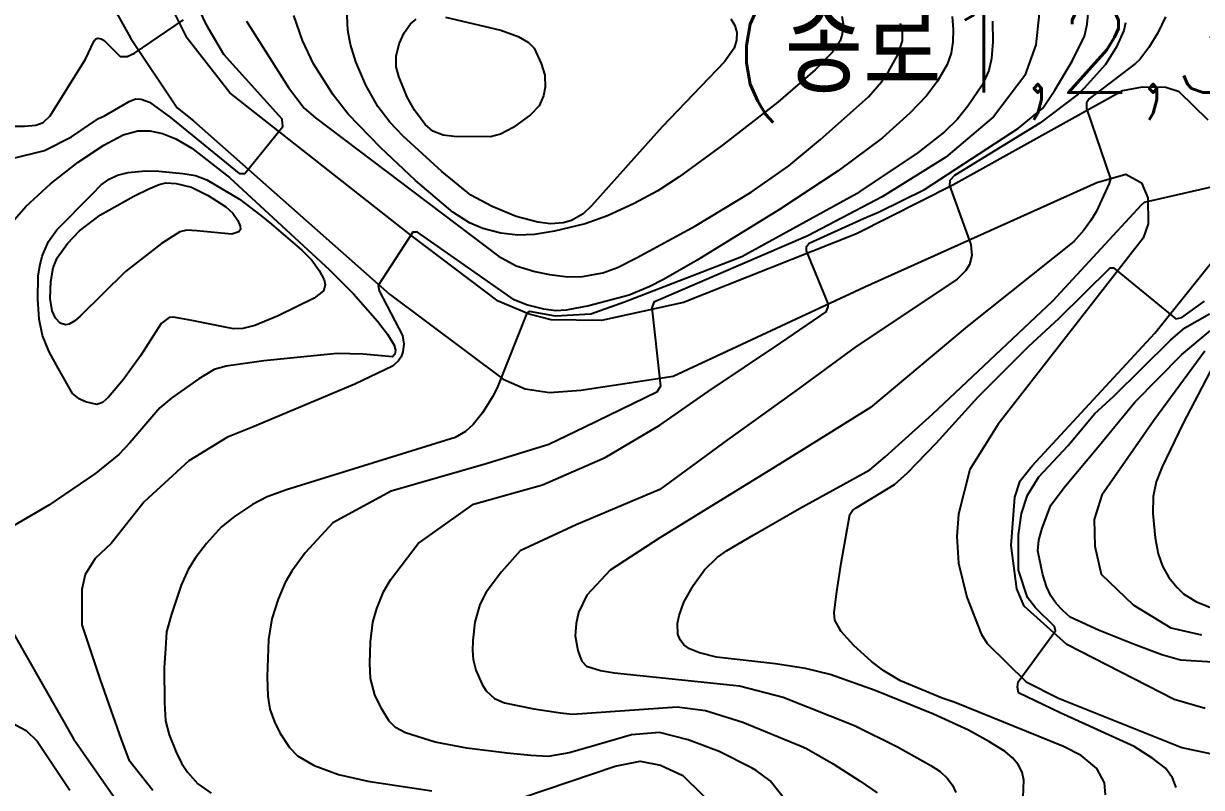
# Model space of a CAD drawing. Header units: feet. Extents: x 197796 to 199821, y 552499 to 555392.
# Drawn here: x 199176.3 to 199281.3, y 554002.6 to 554070.7 of the extents above; entities that cross this region are included whole.
import ezdxf

# ---------------------------------------------------------------- set-up
doc = ezdxf.new("R2010")
doc.units = ezdxf.units.FT
doc.header["$MEASUREMENT"] = 0
for name, color, linetype in [('ADA085', 1, 'CONTINUOUS'), ('CAA001', 7, 'CONTINUOUS'), ('CAA002', 30, 'CONTINUOUS'), ('ZC252', 7, 'CONTINUOUS')]:
    doc.layers.add(name, color=color, linetype=linetype)
doc.styles.add('NGSW', font='ROMANS.shx', dxfattribs={"bigfont": 'NGSW.shx'})

msp = doc.modelspace()

# ---------------------------------------------------------------- linework, layer by layer
at = {"layer": 'ADA085', "color": 255}
for points in [[(199281.96, 554062.12), (199279.35, 554064.64), (199278.17, 554065.03), (199276.05, 554065.05), (199274.31, 554064.73), (199259.17, 554056.3), (199250.57, 554051.96), (199235.14, 554045.85), (199227.83, 554044.23), (199223.35, 554044.29), (199221.38, 554044.8), (199218.63, 554045.98), (199210.82, 554051.86), (199194.69, 554064.54), (199190.87, 554069.41), (199184.06, 554083.05)], [(199179.43, 554080.93), (199185.85, 554069.4), (199189.99, 554063.22), (199191.46, 554062.06), (199208.92, 554046.6), (199219.07, 554039.02), (199221.03, 554038.15), (199223.2, 554037.82), (199225.99, 554038.04), (199234.24, 554039.28), (199251.31, 554047.23), (199272.03, 554056.56), (199274.61, 554057.28), (199275.99, 554056.51), (199276.58, 554055.17), (199276.61, 554052.86), (199276.15, 554051.58), (199263.21, 554035.01), (199260.68, 554030.97), (199259.68, 554026.96), (199259.53, 554024.99), (199259.69, 554022.6), (199260.41, 554019.56), (199261.69, 554016.29), (199262.25, 554015.43), (199265.71, 554012.01), (199268.59, 554010.56), (199279.59, 554006.16), (199288.37, 554004.28)], [(199281.69, 554009.65), (199278.9, 554010.45), (199269.34, 554015.36), (199265.53, 554018.76), (199264.89, 554020.32), (199264.39, 554024.17), (199264.71, 554028.49), (199265.18, 554029.93), (199266.25, 554031.27), (199277.19, 554043.12), (199283.54, 554051.06)]]:
    msp.add_lwpolyline(points, dxfattribs=at)
at = {"layer": 'CAA001', "color": 255}
for points, elevation in [([(199172.48, 554061.57), (199176.38, 554061.56), (199177.39, 554061.65), (199178.03, 554061.91), (199178.67, 554062.48), (199181.8, 554067.55), (199182.58, 554069.18), (199182.74, 554069.36), (199182.9, 554069.42), (199183.22, 554069.36), (199183.49, 554069.2), (199184.9, 554067.78), (199185.53, 554067.78), (199186.19, 554068.08), (199190.57, 554071.05)], 75), ([(199213.92, 554071.29), (199218.86, 554070.14), (199220.39, 554069.56), (199221.34, 554069.03), (199221.83, 554068.53), (199222.46, 554067.16), (199222.79, 554066.13), (199222.82, 554065.05), (199222.66, 554064.27), (199222.27, 554063.38), (199221.51, 554062.57), (199219.95, 554061.44), (199218.83, 554060.86), (199217.95, 554060.62), (199214.69, 554060.66), (199213.73, 554060.76), (199212.79, 554061.13), (199212.1, 554061.72), (199211.15, 554063.01), (199210.51, 554064.17), (199209.77, 554065.99), (199209.52, 554066.85), (199209.53, 554067.82), (199209.79, 554068.9), (199210.23, 554069.88), (199210.81, 554070.69), (199211.32, 554071.11)], 80), ([(199262.72, 554070.94), (199262.75, 554069.1), (199262.61, 554067.59), (199262.38, 554066.52), (199261.78, 554065.22), (199260.51, 554063.35), (199259.57, 554062.16), (199258.44, 554061.07), (199256.08, 554059.23), (199250.89, 554055.73), (199250.65, 554055.58), (199240.34, 554049.93), (199229.9, 554045.87), (199226.9, 554044.81), (199223.72, 554044.63), (199221.41, 554045.04), (199221.18, 554044.9), (199218.6, 554038.39), (199218.17, 554037.51), (199217.22, 554036), (199216.38, 554034.96), (199215.72, 554034.34), (199214.78, 554033.8), (199199.74, 554029.15), (199198.03, 554028.51), (199196.72, 554027.83), (199195.11, 554026.76), (199193.95, 554025.83), (199192.61, 554024.37), (199191.62, 554023.07), (199190.98, 554022.05), (199190.36, 554020.65), (199189.49, 554018.07), (199189.03, 554016.47), (199188.95, 554015), (199188.84, 554013.28), (199188.85, 554010.16), (199188.95, 554008.55), (199189.27, 554007.29), (199189.89, 554005.74), (199190.39, 554004.76), (199190.9, 554003.96), (199191.84, 554002.93), (199193.02, 554002.08)], 75), ([(199265.45, 554001.7), (199265.51, 554003.26), (199265.35, 554003.98), (199265.01, 554004.64), (199264.5, 554005.24), (199263.83, 554005.8), (199262.38, 554006.71), (199260.57, 554007.7), (199257.44, 554009.14), (199252.26, 554011.24), (199248.22, 554012.67), (199246.03, 554013.2), (199243.37, 554013.62), (199238.1, 554014.22), (199236.57, 554014.62), (199235.7, 554014.97), (199235.19, 554015.33), (199234.84, 554015.76), (199234.66, 554016.28), (199234.63, 554017.22), (199234.76, 554017.95), (199235.19, 554019.13), (199236.03, 554020.65), (199237.02, 554022), (199238.15, 554023.11), (199238.98, 554023.69), (199241.36, 554025.1), (199245.49, 554027.47), (199251.76, 554030.93), (199253.15, 554032.08), (199257.35, 554035.89), (199268.1, 554046.01), (199276.01, 554054.55), (199276.27, 554054.79), (199284.07, 554056.59)], 70), ([(199283.15, 554041.63), (199279.7, 554035.02), (199277.84, 554031.18), (199277.32, 554029.85), (199277.05, 554028.54), (199277.02, 554027.02), (199277.22, 554024.86), (199277.49, 554023.44), (199277.88, 554022.34), (199278.43, 554021.33), (199279.17, 554020.42), (199279.76, 554019.88), (199280.86, 554019.19), (199282.74, 554018.4)], 65)]:
    msp.add_lwpolyline(points, dxfattribs=dict(at, elevation=elevation))
at = {"layer": 'CAA002', "color": 255}
for points, elevation in [([(199175.39, 554058.73), (199178.17, 554059.4), (199180.58, 554060.61), (199182.96, 554062.25), (199183.51, 554062.48), (199185.7, 554063.76), (199186.28, 554064), (199186.77, 554063.99), (199187.53, 554063.71), (199189.4, 554062.34), (199195.53, 554057.34), (199196.04, 554057.34), (199199.41, 554061.54), (199199.36, 554062.18), (199196.08, 554065.83), (199194.14, 554067.97), (199192.64, 554070.55), (199191.69, 554072.53)], 76), ([(199259.1, 554071.36), (199259.2, 554070.2), (199259.18, 554069.1), (199259.02, 554068.08), (199258.68, 554067.08), (199257.8, 554065.57), (199256.82, 554064.29), (199255.33, 554062.73), (199252.9, 554060.54), (199248.96, 554057.6), (199243.72, 554054.15), (199236.38, 554049.62), (199233.38, 554047.9), (199232.16, 554047.27), (199230.3, 554046.5), (199226.72, 554045.56), (199224.69, 554045.16), (199223.77, 554045.11), (199222.69, 554045.24), (199221.15, 554045.64), (199220.05, 554046.09), (199211.42, 554052.11), (199211.01, 554052.11), (199207.92, 554047.35), (199208.01, 554046.89), (199210.09, 554042.91), (199210.21, 554042.12), (199210.13, 554041.45), (199209.97, 554041.01), (199209.69, 554040.61), (199209.19, 554040.16), (199205.85, 554038.55), (199196.71, 554034.72), (199194.49, 554033.85), (199191.03, 554031.74), (199187.04, 554028.06), (199184.11, 554024.37), (199182.68, 554023.02), (199181.78, 554021.6), (199181.48, 554020.25), (199181.48, 554017.09), (199183.13, 554012.21), (199185.01, 554006.87), (199185.69, 554005.07), (199187.83, 554002.35)], 76), ([(199266.87, 554071.61), (199266.57, 554068.81), (199265.61, 554066.09), (199262.81, 554062.41), (199258.54, 554058.8), (199252.87, 554055.26), (199246.25, 554051.8), (199232.51, 554045.88), (199232.32, 554045.37), (199233.11, 554038.4), (199232.78, 554037.85), (199226.35, 554034.74), (199223.15, 554033.18), (199217.55, 554031.46), (199209.09, 554029.02), (199203.88, 554026.2), (199201.42, 554023.52), (199200.21, 554021.88), (199199.61, 554020.89), (199199, 554019.38), (199198.44, 554017.65), (199198.13, 554015.8), (199198.01, 554012.47), (199198.07, 554010.73), (199198.27, 554009.59), (199198.67, 554008.46), (199199.14, 554007.46), (199200.01, 554006.18), (199200.72, 554005.41), (199202.21, 554004.57), (199204.38, 554003.77), (199207, 554003.16), (199212.71, 554002.29)], 74), ([(199249.28, 554071.39), (199249.4, 554070.69), (199249.31, 554069.78), (199249.11, 554069.19), (199248.45, 554068.17), (199246.89, 554066.6), (199243.56, 554063.72), (199238.62, 554059.88), (199234.77, 554057.06), (199232.86, 554055.81), (199230.76, 554054.66), (199228.36, 554053.58), (199226.37, 554052.87), (199223.66, 554052.22), (199221.86, 554051.92), (199220.38, 554051.86), (199218.85, 554052.03), (199217.24, 554052.44), (199216.06, 554052.94), (199214.58, 554053.9), (199211.26, 554056.74), (199208.14, 554059.67), (199205.25, 554062.65), (199203.9, 554064.37), (199202.14, 554067.14), (199201.16, 554069.2), (199200.4, 554071.44)], 78), ([(199239.37, 554071.13), (199239.73, 554070.54), (199239.9, 554069.92), (199239.89, 554069.25), (199239.68, 554068.53), (199238.8, 554067.3), (199233.24, 554061.52), (199226.96, 554054.48), (199226.19, 554053.76), (199225.15, 554053.17), (199224.41, 554052.94), (199223.29, 554052.86), (199222.17, 554053), (199220.22, 554053.51), (199218.08, 554054.41), (199216.18, 554055.43), (199213.6, 554057.54), (199210.16, 554060.67), (199208.96, 554061.92), (199207.89, 554063.31), (199206.82, 554065.23), (199205.93, 554067.32), (199205.44, 554068.85), (199205.21, 554070.12), (199205.12, 554072.07)], 79), ([(199244.92, 554000.62), (199242.88, 554003.2), (199241.63, 554004.13), (199241.27, 554004.33), (199238.32, 554005.81), (199235.58, 554006.84), (199233.02, 554007.51), (199230.5, 554007.3), (199226.73, 554006.21), (199224.96, 554005.68), (199223.08, 554005.37), (199221.52, 554005.45), (199219.41, 554005.65), (199215.84, 554006.11), (199213.01, 554006.65), (199210.35, 554007.46), (199209.45, 554007.94), (199208.89, 554008.52), (199208.21, 554009.63), (199207.63, 554010.87), (199207.23, 554012.31), (199207.17, 554013.66), (199207.23, 554015.6), (199207.43, 554017.33), (199207.79, 554018.57), (199208.39, 554020.05), (199209.01, 554021.13), (199211.49, 554024.36), (199216.41, 554027.87), (199222.58, 554029.59), (199228.17, 554032.03), (199233.05, 554034.9), (199237.36, 554037.91), (199243.84, 554042.26), (199247.88, 554045), (199248.06, 554045.45), (199248.06, 554045.77), (199246.13, 554050.45), (199246.13, 554050.84), (199246.37, 554051.14), (199251.2, 554053.35), (199252.59, 554053.94), (199256.65, 554055.91), (199265.03, 554061.38), (199267.19, 554063.19), (199268.27, 554064.78), (199269.81, 554067.36), (199270.93, 554069.59), (199271.14, 554070.67), (199271.27, 554071.91)], 73), ([(199278.13, 554071.32), (199277.45, 554069.9), (199276.66, 554068.59), (199275.85, 554067.53), (199275.48, 554067.17), (199271.32, 554064.01), (199271.11, 554063.66), (199271.11, 554063.16), (199273.24, 554056.88), (199273.13, 554056.46), (199271.95, 554053.92), (199271.49, 554053.16), (199270.87, 554052.31), (199269.96, 554051.3), (199260.46, 554043.72), (199251.83, 554036.48), (199248.1, 554034.18), (199243.08, 554031.03), (199233.04, 554024.86), (199228.6, 554021.99), (199226.54, 554019.74), (199225.8, 554018.2), (199225.58, 554017.23), (199225.5, 554016.12), (199225.73, 554014.82), (199225.91, 554014.31), (199226.08, 554013.87), (199226.51, 554013.41), (199227.74, 554013.04), (199229, 554012.82), (199240.16, 554011.67), (199244.03, 554010.64), (199250.39, 554008.13), (199254.23, 554006.23), (199257.21, 554004.57), (199258.03, 554004.04), (199258.68, 554003.44), (199259.13, 554002.82), (199259.44, 554002.15)], 71), ([(199196.16, 554070.93), (199199.91, 554065.03), (199201.33, 554063.17), (199202.34, 554062.31), (199218.64, 554049.99), (199220.22, 554049.12), (199221.9, 554048.61), (199223.21, 554048.33), (199224.84, 554048.15), (199226.15, 554048.18), (199227.95, 554048.5), (199229.27, 554048.98), (199231.01, 554049.86), (199236.21, 554052.67), (199241.19, 554055.69), (199244.56, 554058.03), (199247.38, 554060.37), (199251.66, 554064.2), (199252.81, 554065.52), (199253.44, 554066.45), (199254.28, 554067.93), (199254.68, 554069.18), (199254.69, 554069.98), (199254.5, 554070.74)], 77), ([(199274.56, 554070.79), (199274.44, 554070.11), (199273.78, 554068.65), (199272.78, 554067.08), (199270.89, 554064.96), (199270.36, 554064.42), (199266.92, 554061.84), (199259.33, 554057.16), (199258.92, 554056.72), (199258.89, 554056.27), (199260.77, 554051.01), (199260.87, 554050.05), (199260.66, 554049.25), (199260.34, 554048.7), (199259.57, 554047.94), (199256.68, 554045.99), (199250.54, 554041.93), (199245.09, 554037.91), (199239.07, 554033.61), (199233.05, 554029.16), (199225.59, 554026.01), (199220.57, 554023.71), (199218.92, 554021.84), (199217.55, 554020.02), (199217, 554018.91), (199216.54, 554017.35), (199216.35, 554015.72), (199216.33, 554014.82), (199216.39, 554014.01), (199216.64, 554013.05), (199217.2, 554011.78), (199217.54, 554011.22), (199218.28, 554010.54), (199219.18, 554010.16), (199221.79, 554009.61), (199224.19, 554009.25), (199225.25, 554009.13), (199234.59, 554009.78), (199237.11, 554009.46), (199240.45, 554008.43), (199245.64, 554006.29), (199246.12, 554006.07), (199248.49, 554004.7), (199250.9, 554003.17), (199252.41, 554002.13)], 72), ([(199174.89, 554052.55), (199176.48, 554054.42), (199178.7, 554056.44), (199181.17, 554058.37), (199183.45, 554059.89), (199185.18, 554060.79), (199186.47, 554061.15), (199187.56, 554061.15), (199188.67, 554060.93), (199189.88, 554060.44), (199191.29, 554059.61), (199194.67, 554057), (199203.58, 554048.77), (199205.72, 554046.61), (199207.85, 554044.18), (199208.76, 554043.03), (199209.34, 554042.05), (199209.45, 554041.6), (199209.4, 554041.24), (199209.19, 554041), (199206.58, 554041.25), (199204.27, 554041.29), (199197.72, 554040.65), (199194.36, 554040.17), (199193.28, 554039.86), (199191.91, 554039.05), (199189.51, 554037.34), (199188.45, 554036.45), (199185.76, 554033.34), (199184.8, 554032.29), (199182.73, 554030.62), (199178.55, 554027.78), (199173.79, 554025.02)], 77), ([(199272.79, 554001.94), (199272.69, 554003.01), (199272.01, 554004.3), (199270.61, 554005.44), (199269.04, 554006.27), (199259.29, 554010.21), (199258.21, 554010.58), (199254.51, 554012.12), (199253.01, 554013.01), (199251.92, 554013.82), (199250.33, 554015.27), (199249.21, 554016.52), (199248.65, 554017.53), (199248.58, 554018.17), (199248.8, 554019.87), (199249.21, 554022.6), (199249.98, 554026.94), (199250.22, 554027.29), (199250.56, 554027.53), (199253.97, 554029.61), (199255.14, 554030.67), (199257.69, 554033.29), (199261.44, 554037.45), (199265.91, 554041.93), (199268.67, 554044.44), (199273.22, 554048.94), (199273.51, 554048.94), (199279.05, 554044.38), (199279.59, 554044.5), (199281.61, 554045.96)], 69), ([(199279.1, 554002.59), (199278.78, 554003.45), (199278.13, 554004.31), (199277.02, 554005.2), (199275.34, 554006.27), (199268.75, 554009.26), (199265.03, 554011.03), (199264.94, 554011.56), (199265, 554012.01), (199268.32, 554016.57), (199268.23, 554016.96), (199266.56, 554018.63), (199265.84, 554019.54), (199265.03, 554021.98), (199265.03, 554023.97), (199265.03, 554025.14), (199265.3, 554027.04), (199265.84, 554028.67), (199266.83, 554030.3), (199269.46, 554033.1), (199271.81, 554035.91), (199273.54, 554037.48), (199278.58, 554042.48), (199279.88, 554043.6), (199282.07, 554044.85)], 68), ([(199282.37, 554013.77), (199279.48, 554013.94), (199277.8, 554014.44), (199275.29, 554015.38), (199272.18, 554016.64), (199269.65, 554017.8), (199268.97, 554018.37), (199268.39, 554019.02), (199267.91, 554019.7), (199267.53, 554020.51), (199267.21, 554021.57), (199266.76, 554023.7), (199266.84, 554024.65), (199267.13, 554025.72), (199267.91, 554027.77), (199269.21, 554029.49), (199271.98, 554032.81), (199275.41, 554036.95), (199279.61, 554041.22), (199282.13, 554043.32)], 67), ([(199281.64, 554041.5), (199277.09, 554035.33), (199272.47, 554028.68), (199271.77, 554026.51), (199271.84, 554024.13), (199272.4, 554021.61), (199275.27, 554018.88), (199278.63, 554016.85), (199281.36, 554016.22)], 66), ([(199174.04, 554018.68), (199180.74, 554006.95), (199185.62, 553999.95)], 77), ([(199175.19, 554008.4), (199176.51, 554007.69), (199177.49, 554006.72), (199180.43, 554002.36)], 78), ([(199220.89, 554001.75), (199229.05, 554004.49), (199231.28, 554004.95), (199233.09, 554004.59), (199235.08, 554003.67), (199238.56, 554000.26)], 74)]:
    msp.add_lwpolyline(points, dxfattribs=dict(at, elevation=elevation))
for points, elevation in [([(199198.4, 554052.83), (199201.12, 554050.52), (199202.01, 554049.63), (199202.66, 554048.71), (199203.09, 554047.88), (199203.2, 554047.43), (199203.05, 554046.89), (199202.22, 554046.24), (199199, 554044.66), (199196.93, 554043.8), (199195.85, 554043.54), (199195.01, 554043.51), (199191.29, 554044.23), (199189.66, 554044.54), (199189.29, 554044.52), (199188.57, 554043.98), (199186.73, 554041.09), (199185.18, 554038.95), (199183.88, 554037.42), (199183.32, 554036.93), (199182.84, 554036.74), (199181.81, 554037), (199181.24, 554037.27), (199180.65, 554037.74), (199179.39, 554039.99), (199178.57, 554041.46), (199177.98, 554042.91), (199177.68, 554044.36), (199177.55, 554046.14), (199177.59, 554048.19), (199177.74, 554049.13), (199177.96, 554049.97), (199178.5, 554051.29), (199179.25, 554052.32), (199182.42, 554055.52), (199183.22, 554056.33), (199183.92, 554056.83), (199184.67, 554057.19), (199185.61, 554057.44), (199187.18, 554057.59), (199188.37, 554057.57), (199190.51, 554057.34), (199191.62, 554057.18), (199192.65, 554056.78), (199195.55, 554055.05), (199197.45, 554053.61)], 78), ([(199187.47, 554055.99), (199188.39, 554056.37), (199188.98, 554056.51), (199189.91, 554056.46), (199191.28, 554056.12), (199192.77, 554055.39), (199194.34, 554054.38), (199194.95, 554053.82), (199195.41, 554053.15), (199195.62, 554052.66), (199195.64, 554052.37), (199195.5, 554052.14), (199194.87, 554051.94), (199191.73, 554052.24), (199190.86, 554052.29), (199190.24, 554052.14), (199188.58, 554051.11), (199185.37, 554048.61), (199181.33, 554044.63), (199180.87, 554044.21), (199180.36, 554043.92), (199180.03, 554043.86), (199179.56, 554044.01), (199179.15, 554044.44), (199178.84, 554045.09), (199178.65, 554046.2), (199178.71, 554047.72), (199178.94, 554048.94), (199179.29, 554049.83), (199180.21, 554051.11), (199181.28, 554052.24), (199183.15, 554053.65), (199186.13, 554055.34)], 79)]:
    msp.add_lwpolyline(points, close=True, dxfattribs=dict(at, elevation=elevation))

# ---------------------------------------------------------------- texts
at = {"layer": 'ZC252', "style": 'NGSW'}
msp.add_text('(종로1,2,3,4가동)', height=8, dxfattribs=at).set_placement((199239.39, 554064.56))

doc.saveas('drawing.dxf')
